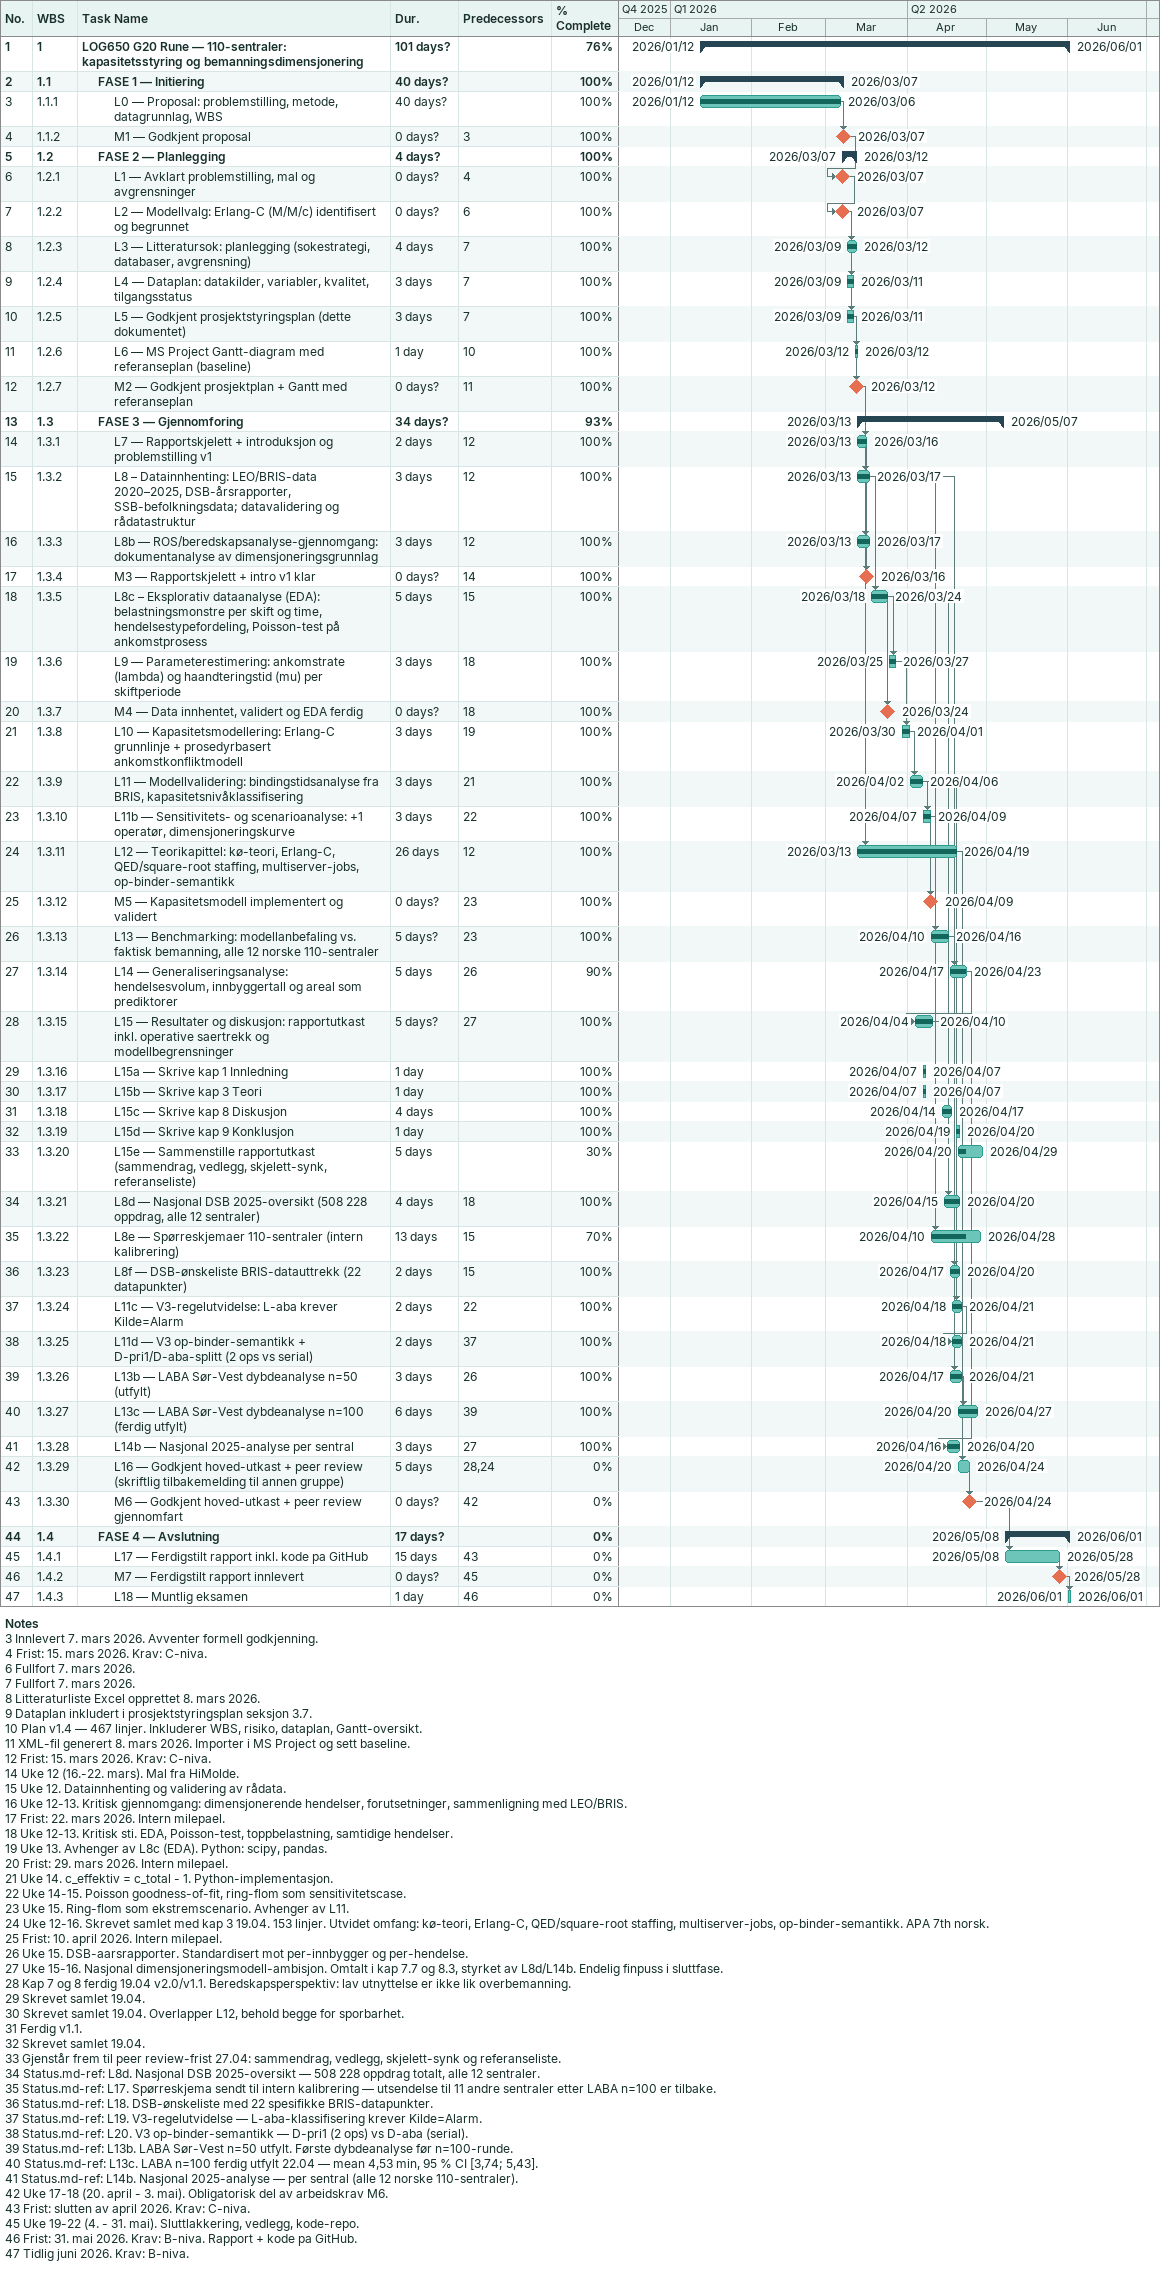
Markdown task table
| ID | WBS | Task | Duration | Start | Finish | Predecessors | % complete |
|---|---|---|---|---|---|---|---|
| 1 | 1 | **LOG650 G20 Rune — 110-sentraler: kapasitetsstyring og bemanningsdimensjonering** | 101d? | 2026-01-12 | 2026-06-01 |  | 76 |
| 2 | 1.1 | **FASE 1 — Initiering** | 40d? | 2026-01-12 | 2026-03-07 |  | 100 |
| 3 | 1.1.1 | L0 — Proposal: problemstilling, metode, datagrunnlag, WBS | 40d? | 2026-01-12 | 2026-03-06 |  | 100 |
| 4 | 1.1.2 | M1 — Godkjent proposal | 0d? | 2026-03-07 | 2026-03-07 | 3 | 100 |
| 5 | 1.2 | **FASE 2 — Planlegging** | 4d? | 2026-03-07 | 2026-03-12 |  | 100 |
| 6 | 1.2.1 | L1 — Avklart problemstilling, mal og avgrensninger | 0d? | 2026-03-07 | 2026-03-07 | 4 | 100 |
| 7 | 1.2.2 | L2 — Modellvalg: Erlang-C (M/M/c) identifisert og begrunnet | 0d? | 2026-03-07 | 2026-03-07 | 6 | 100 |
| 8 | 1.2.3 | L3 — Litteratursok: planlegging (sokestrategi, databaser, avgrensning) | 4d | 2026-03-09 | 2026-03-12 | 7 | 100 |
| 9 | 1.2.4 | L4 — Dataplan: datakilder, variabler, kvalitet, tilgangsstatus | 3d | 2026-03-09 | 2026-03-11 | 7 | 100 |
| 10 | 1.2.5 | L5 — Godkjent prosjektstyringsplan (dette dokumentet) | 3d | 2026-03-09 | 2026-03-11 | 7 | 100 |
| 11 | 1.2.6 | L6 — MS Project Gantt-diagram med referanseplan (baseline) | 1d | 2026-03-12 | 2026-03-12 | 10 | 100 |
| 12 | 1.2.7 | M2 — Godkjent prosjektplan + Gantt med referanseplan | 0d? | 2026-03-12 | 2026-03-12 | 11 | 100 |
| 13 | 1.3 | **FASE 3 — Gjennomforing** | 34d? | 2026-03-13 | 2026-05-07 |  | 93 |
| 14 | 1.3.1 | L7 — Rapportskjelett + introduksjon og problemstilling v1 | 2d | 2026-03-13 | 2026-03-16 | 12 | 100 |
| 15 | 1.3.2 | L8 – Datainnhenting: LEO/BRIS-data 2020–2025, DSB-årsrapporter, SSB-befolkningsdata; datavalidering og rådatastruktur | 3d | 2026-03-13 | 2026-03-17 | 12 | 100 |
| 16 | 1.3.3 | L8b — ROS/beredskapsanalyse-gjennomgang: dokumentanalyse av dimensjoneringsgrunnlag | 3d | 2026-03-13 | 2026-03-17 | 12 | 100 |
| 17 | 1.3.4 | M3 — Rapportskjelett + intro v1 klar | 0d? | 2026-03-16 | 2026-03-16 | 14 | 100 |
| 18 | 1.3.5 | L8c – Eksplorativ dataanalyse (EDA): belastningsmonstre per skift og time, hendelsestypefordeling, Poisson-test på ankomstprosess | 5d | 2026-03-18 | 2026-03-24 | 15 | 100 |
| 19 | 1.3.6 | L9 — Parameterestimering: ankomstrate (lambda) og haandteringstid (mu) per skiftperiode | 3d | 2026-03-25 | 2026-03-27 | 18 | 100 |
| 20 | 1.3.7 | M4 — Data innhentet, validert og EDA ferdig | 0d? | 2026-03-24 | 2026-03-24 | 18 | 100 |
| 21 | 1.3.8 | L10 — Kapasitetsmodellering: Erlang-C grunnlinje + prosedyrbasert ankomstkonfliktmodell | 3d | 2026-03-30 | 2026-04-01 | 19 | 100 |
| 22 | 1.3.9 | L11 — Modellvalidering: bindingstidsanalyse fra BRIS, kapasitetsnivåklassifisering | 3d | 2026-04-02 | 2026-04-06 | 21 | 100 |
| 23 | 1.3.10 | L11b — Sensitivitets- og scenarioanalyse: +1 operatør, dimensjoneringskurve | 3d | 2026-04-07 | 2026-04-09 | 22 | 100 |
| 24 | 1.3.11 | L12 — Teorikapittel: kø-teori, Erlang-C, QED/square-root staffing, multiserver-jobs, op-binder-semantikk | 26d | 2026-03-13 | 2026-04-19 | 12 | 100 |
| 25 | 1.3.12 | M5 — Kapasitetsmodell implementert og validert | 0d? | 2026-04-09 | 2026-04-09 | 23 | 100 |
| 26 | 1.3.13 | L13 — Benchmarking: modellanbefaling vs. faktisk bemanning, alle 12 norske 110-sentraler | 5d? | 2026-04-10 | 2026-04-16 | 23 | 100 |
| 27 | 1.3.14 | L14 — Generaliseringsanalyse: hendelsesvolum, innbyggertall og areal som prediktorer | 5d | 2026-04-17 | 2026-04-23 | 26 | 90 |
| 28 | 1.3.15 | L15 — Resultater og diskusjon: rapportutkast inkl. operative saertrekk og modellbegrensninger | 5d? | 2026-04-04 | 2026-04-10 | 27 | 100 |
| 29 | 1.3.16 | L15a — Skrive kap 1 Innledning | 1d | 2026-04-07 | 2026-04-07 |  | 100 |
| 30 | 1.3.17 | L15b — Skrive kap 3 Teori | 1d | 2026-04-07 | 2026-04-07 |  | 100 |
| 31 | 1.3.18 | L15c — Skrive kap 8 Diskusjon | 4d | 2026-04-14 | 2026-04-17 |  | 100 |
| 32 | 1.3.19 | L15d — Skrive kap 9 Konklusjon | 1d | 2026-04-19 | 2026-04-20 |  | 100 |
| 33 | 1.3.20 | L15e — Sammenstille rapportutkast (sammendrag, vedlegg, skjelett-synk, referanseliste) | 5d | 2026-04-20 | 2026-04-29 |  | 30 |
| 34 | 1.3.21 | L8d — Nasjonal DSB 2025-oversikt (508 228 oppdrag, alle 12 sentraler) | 4d | 2026-04-15 | 2026-04-20 | 18 | 100 |
| 35 | 1.3.22 | L8e — Spørreskjemaer 110-sentraler (intern kalibrering) | 13d | 2026-04-10 | 2026-04-28 | 15 | 70 |
| 36 | 1.3.23 | L8f — DSB-ønskeliste BRIS-datauttrekk (22 datapunkter) | 2d | 2026-04-17 | 2026-04-20 | 15 | 100 |
| 37 | 1.3.24 | L11c — V3-regelutvidelse: L-aba krever Kilde=Alarm | 2d | 2026-04-18 | 2026-04-21 | 22 | 100 |
| 38 | 1.3.25 | L11d — V3 op-binder-semantikk + D-pri1/D-aba-splitt (2 ops vs serial) | 2d | 2026-04-18 | 2026-04-21 | 37 | 100 |
| 39 | 1.3.26 | L13b — LABA Sør-Vest dybdeanalyse n=50 (utfylt) | 3d | 2026-04-17 | 2026-04-21 | 26 | 100 |
| 40 | 1.3.27 | L13c — LABA Sør-Vest dybdeanalyse n=100 (ferdig utfylt) | 6d | 2026-04-20 | 2026-04-27 | 39 | 100 |
| 41 | 1.3.28 | L14b — Nasjonal 2025-analyse per sentral | 3d | 2026-04-16 | 2026-04-20 | 27 | 100 |
| 42 | 1.3.29 | L16 — Godkjent hoved-utkast + peer review (skriftlig tilbakemelding til annen gruppe) | 5d | 2026-04-20 | 2026-04-24 | 28, 24 | 0 |
| 43 | 1.3.30 | M6 — Godkjent hoved-utkast + peer review gjennomfart | 0d? | 2026-04-24 | 2026-04-24 | 42 | 0 |
| 44 | 1.4 | **FASE 4 — Avslutning** | 17d? | 2026-05-08 | 2026-06-01 |  | 0 |
| 45 | 1.4.1 | L17 — Ferdigstilt rapport inkl. kode pa GitHub | 15d | 2026-05-08 | 2026-05-28 | 43 | 0 |
| 46 | 1.4.2 | M7 — Ferdigstilt rapport innlevert | 0d? | 2026-05-28 | 2026-05-28 | 45 | 0 |
| 47 | 1.4.3 | L18 — Muntlig eksamen | 1d | 2026-06-01 | 2026-06-01 | 46 | 0 |

Notes
- 3: Innlevert 7. mars 2026. Avventer formell godkjenning.
- 4: Frist: 15. mars 2026. Krav: C-niva.
- 6: Fullfort 7. mars 2026.
- 7: Fullfort 7. mars 2026.
- 8: Litteraturliste Excel opprettet 8. mars 2026.
- 9: Dataplan inkludert i prosjektstyringsplan seksjon 3.7.
- 10: Plan v1.4 — 467 linjer. Inkluderer WBS, risiko, dataplan, Gantt-oversikt.
- 11: XML-fil generert 8. mars 2026. Importer i MS Project og sett baseline.
- 12: Frist: 15. mars 2026. Krav: C-niva.
- 14: Uke 12 (16.-22. mars). Mal fra HiMolde.
- 15: Uke 12. Datainnhenting og validering av rådata.
- 16: Uke 12-13. Kritisk gjennomgang: dimensjonerende hendelser, forutsetninger, sammenligning med LEO/BRIS.
- 17: Frist: 22. mars 2026. Intern milepael.
- 18: Uke 12-13. Kritisk sti. EDA, Poisson-test, toppbelastning, samtidige hendelser.
- 19: Uke 13. Avhenger av L8c (EDA). Python: scipy, pandas.
- 20: Frist: 29. mars 2026. Intern milepael.
- 21: Uke 14. c_effektiv = c_total - 1. Python-implementasjon.
- 22: Uke 14-15. Poisson goodness-of-fit, ring-flom som sensitivitetscase.
- 23: Uke 15. Ring-flom som ekstremscenario. Avhenger av L11.
- 24: Uke 12-16. Skrevet samlet med kap 3 19.04. 153 linjer. Utvidet omfang: kø-teori, Erlang-C, QED/square-root staffing, multiserver-jobs, op-binder-semantikk. APA 7th norsk.
- 25: Frist: 10. april 2026. Intern milepael.
- 26: Uke 15. DSB-aarsrapporter. Standardisert mot per-innbygger og per-hendelse.
- 27: Uke 15-16. Nasjonal dimensjoneringsmodell-ambisjon. Omtalt i kap 7.7 og 8.3, styrket av L8d/L14b. Endelig finpuss i sluttfase.
- 28: Kap 7 og 8 ferdig 19.04 v2.0/v1.1. Beredskapsperspektiv: lav utnyttelse er ikke lik overbemanning.
- 29: Skrevet samlet 19.04.
- 30: Skrevet samlet 19.04. Overlapper L12, behold begge for sporbarhet.
- 31: Ferdig v1.1.
- 32: Skrevet samlet 19.04.
- 33: Gjenstår frem til peer review-frist 27.04: sammendrag, vedlegg, skjelett-synk og referanseliste.
- 34: Status.md-ref: L8d. Nasjonal DSB 2025-oversikt — 508 228 oppdrag totalt, alle 12 sentraler.
- 35: Status.md-ref: L17. Spørreskjema sendt til intern kalibrering — utsendelse til 11 andre sentraler etter LABA n=100 er tilbake.
- 36: Status.md-ref: L18. DSB-ønskeliste med 22 spesifikke BRIS-datapunkter.
- 37: Status.md-ref: L19. V3-regelutvidelse — L-aba-klassifisering krever Kilde=Alarm.
- 38: Status.md-ref: L20. V3 op-binder-semantikk — D-pri1 (2 ops) vs D-aba (serial).
- 39: Status.md-ref: L13b. LABA Sør-Vest n=50 utfylt. Første dybdeanalyse før n=100-runde.
- 40: Status.md-ref: L13c. LABA n=100 ferdig utfylt 22.04 — mean 4,53 min, 95 % CI [3,74; 5,43].
- 41: Status.md-ref: L14b. Nasjonal 2025-analyse — per sentral (alle 12 norske 110-sentraler).
- 42: Uke 17-18 (20. april - 3. mai). Obligatorisk del av arbeidskrav M6.
- 43: Frist: slutten av april 2026. Krav: C-niva.
- 45: Uke 19-22 (4. - 31. mai). Sluttlakkering, vedlegg, kode-repo.
- 46: Frist: 31. mai 2026. Krav: B-niva. Rapport + kode pa GitHub.
- 47: Tidlig juni 2026. Krav: B-niva.
